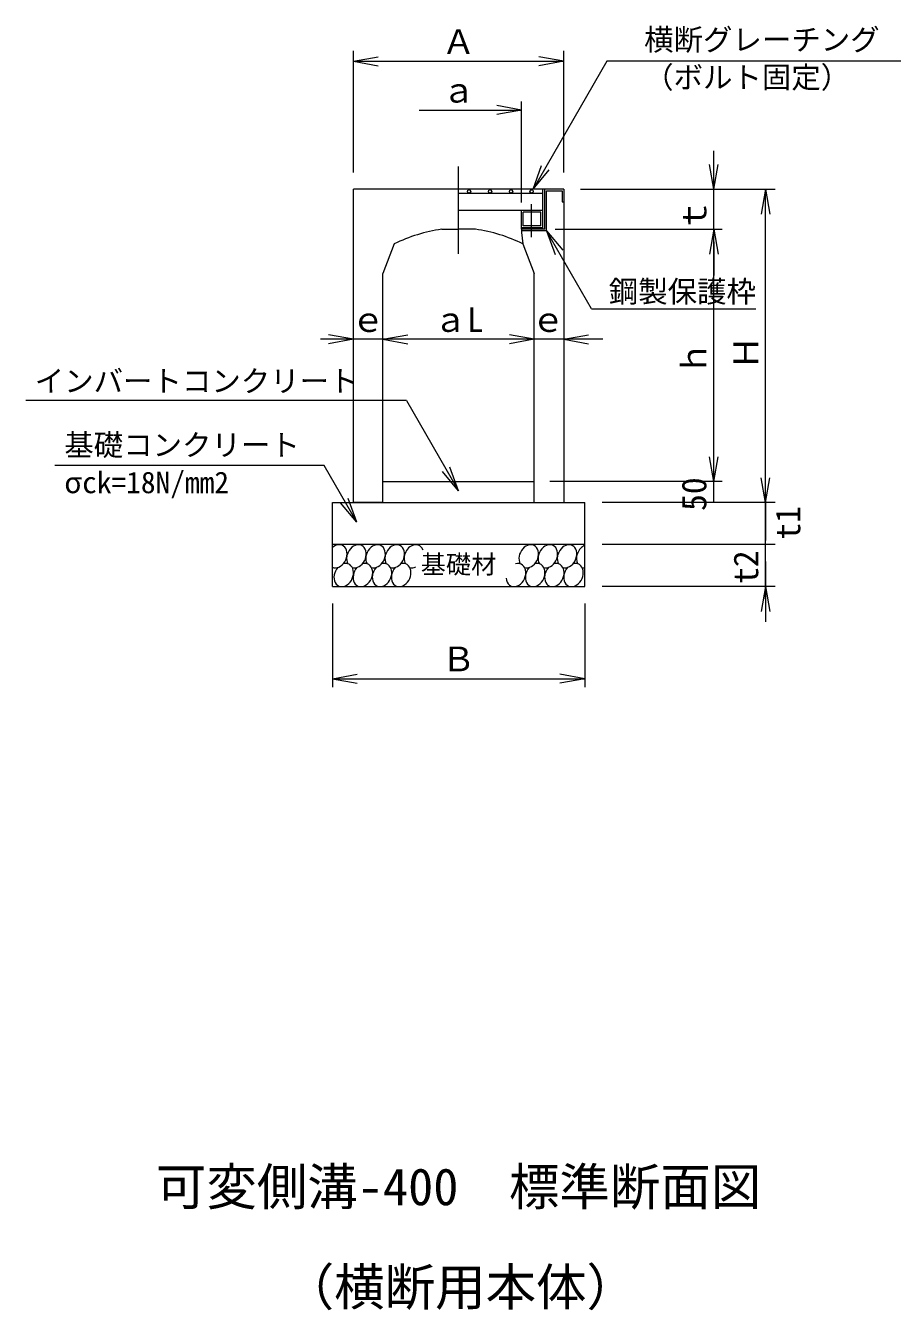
# Model space of a CAD drawing. Units: millimetres, scale not verified. Extents: x -9827 to 24783, y 2654 to 14130.
# Drawn here: x 6449 to 8509, y 9118 to 12173 of the extents above; entities that cross this region are included whole.
import ezdxf
from ezdxf.enums import TextEntityAlignment as Align

# ---------------------------------------------------------------- set-up
doc = ezdxf.new("R2010")
doc.units = ezdxf.units.MM
doc.header["$LTSCALE"] = 20
doc.layers.add('Layer1', color=4, linetype='Continuous', lineweight=18)
doc.styles.add('ＭＳ ゴシック-5.0-0.0', font='')
doc.styles.get('ＭＳ ゴシック-5.0-0.0').set_extended_font_data('ＭＳ ゴシック-5.0-0.0')

msp = doc.modelspace()

# ---------------------------------------------------------------- linework, layer by layer
at = {"layer": 'Layer1'}
for p, q in [((7228.12, 11824.25), (7228.12, 12113.96)), ((7228.12, 12088.69), (7287.21, 12099.11)), ((7728.12, 12088.69), (7669.03, 12099.11)), ((7728.12, 11824.25), (7728.12, 12113.96)), ((7228.12, 12088.69), (7287.21, 12078.27)), ((7228.12, 12088.69), (7728.12, 12088.69)), ((7830.94, 12088.69), (7655.17, 11784.25)), ((7728.12, 12088.69), (7669.03, 12078.27)), ((8582.97, 12088.69), (7830.94, 12088.69)), ((7628.12, 11972.82), (7569.03, 11983.24)), ((7628.12, 11753.16), (7628.12, 11992.82)), ((7384.8, 11972.82), (7628.12, 11972.82)), ((7628.12, 11972.82), (7569.03, 11962.4)), ((8084.91, 11659.25), (8084.91, 11875.45)), ((7478.12, 11630.97), (7478.12, 11838.43)), ((7655.17, 11784.25), (7675.7, 11840.63)), ((7655.17, 11784.25), (7693.74, 11830.21)), ((8084.91, 11784.25), (8074.5, 11843.34)), ((8084.91, 11784.25), (8095.33, 11843.34)), ((7228.12, 11039.25), (7228.12, 11784.25)), ((7728.12, 11784.25), (7228.12, 11784.25)), ((7678.12, 11774.25), (7478.12, 11774.25)), ((7678.12, 11689.25), (7678.12, 11784.25)), ((7683.12, 11689.25), (7683.12, 11784.25)), ((7687.12, 11780.25), (7724.12, 11780.25)), ((7687.12, 11685.25), (7687.12, 11780.25)), ((7724.12, 11780.25), (7724.12, 11754.25)), ((7728.12, 11784.25), (7728.12, 11039.25)), ((7768.12, 11784.25), (8231.08, 11784.25)), ((8208.13, 11784.25), (8197.71, 11725.16)), ((8208.13, 11784.25), (8218.55, 11725.16)), ((8208.13, 10809.25), (8208.13, 11784.25)), ((7478.12, 11734.25), (7678.12, 11734.25)), ((7628.12, 11689.25), (7628.12, 11734.25)), ((7651.62, 11670.49), (7651.62, 11748.62)), ((7724.12, 11754.25), (7728.12, 11754.25)), ((7674.12, 11730.25), (7632.12, 11730.25)), ((7632.12, 11697.25), (7632.12, 11730.25)), ((7674.12, 11697.25), (7674.12, 11730.25)), ((7438.12, 11689.25), (7478.12, 11689.25)), ((7518.12, 11689.25), (7478.12, 11689.25)), ((7628.12, 11693.25), (7678.12, 11693.25)), ((7628.12, 11689.25), (7628.12, 11681.48)), ((7683.12, 11689.25), (7628.12, 11689.25)), ((7687.12, 11685.25), (7628.12, 11685.25)), ((7628.12, 11681.48), (7631.12, 11654.25)), ((7674.12, 11697.25), (7632.12, 11697.25)), ((7687.12, 11685.25), (7725.69, 11639.29)), ((7687.12, 11685.25), (7707.64, 11628.87)), ((7793.97, 11500.19), (7687.12, 11685.25)), ((7707.77, 11689.25), (8104.91, 11689.25)), ((8084.91, 11689.25), (8074.5, 11630.16)), ((8084.91, 11689.25), (8074.5, 11630.16)), ((8084.91, 11689.25), (8074.5, 11630.16)), ((8084.91, 11689.25), (8095.33, 11630.16)), ((8084.91, 11689.25), (8095.33, 11630.16)), ((8084.91, 11689.25), (8095.33, 11630.16)), ((7325.12, 11654.25), (7298.12, 11584.25)), ((7631.12, 11654.25), (7658.12, 11584.25)), ((8084.91, 11659.25), (8084.91, 11579.25)), ((8084.91, 11039.25), (8084.91, 11659.25)), ((7298.12, 11039.25), (7298.12, 11584.25)), ((7658.12, 11039.25), (7658.12, 11584.25)), ((7793.97, 11500.19), (8185.24, 11500.19)), ((7820.89, 11427.45), (7149.78, 11427.45)), ((7228.12, 11427.45), (7169.03, 11437.87)), ((7228.12, 11427.45), (7169.03, 11417.03)), ((7298.12, 11427.45), (7357.21, 11437.87)), ((7298.12, 11427.45), (7357.21, 11437.87)), ((7298.12, 11427.45), (7357.21, 11417.03)), ((7298.12, 11427.45), (7357.21, 11417.03)), ((7658.12, 11427.45), (7599.03, 11437.87)), ((7658.12, 11427.45), (7599.03, 11437.87)), ((7658.12, 11427.45), (7599.03, 11417.03)), ((7658.12, 11427.45), (7599.03, 11417.03)), ((7728.12, 11427.45), (7787.21, 11437.87)), ((7728.12, 11427.45), (7787.21, 11417.03)), ((7354.36, 11281.58), (6448.88, 11281.58)), ((7354.36, 11281.58), (7478.12, 11067.22)), ((8084.91, 11089.25), (8084.91, 11169.25)), ((7158.28, 11127.19), (6518.28, 11127.19)), ((7236.15, 10992.3), (7158.28, 11127.19)), ((7478.12, 11067.22), (7457.6, 11123.6)), ((8084.91, 11089.25), (8074.5, 11148.34)), ((8084.91, 11089.25), (8074.5, 11148.34)), ((8084.91, 11089.25), (8095.33, 11148.34)), ((8084.91, 11089.25), (8095.33, 11148.34)), ((7478.12, 11067.22), (7439.56, 11113.18)), ((8208.13, 11039.25), (8197.71, 11098.34)), ((8208.13, 11039.25), (8218.55, 11098.34)), ((7298.12, 11089.25), (7658.12, 11089.25)), ((8104.91, 11089.25), (7695.51, 11089.25)), ((8084.91, 11039.25), (8084.91, 11089.25)), ((7178.12, 11039.25), (7778.12, 11039.25)), ((7178.12, 10839.25), (7178.12, 11039.25)), ((7236.15, 10992.3), (7197.59, 11038.26)), ((7236.15, 10992.3), (7215.63, 11048.68)), ((7298.12, 11039.25), (7228.12, 11039.25)), ((7658.12, 11039.25), (7728.12, 11039.25)), ((7778.12, 10839.25), (7778.12, 11039.25)), ((8231.08, 11039.25), (7819.95, 11039.25)), ((8208.13, 11039.25), (8208.13, 10949.25)), ((7778.12, 10939.25), (7178.12, 10939.25)), ((8231.08, 10939.25), (7819.95, 10939.25)), ((8208.13, 10899.25), (8208.13, 10819.25)), ((8208.13, 10899.25), (8208.13, 10799.25)), ((8208.13, 10899.25), (8208.13, 10819.25)), ((7178.12, 10839.25), (7778.12, 10839.25)), ((8231.08, 10839.25), (7819.95, 10839.25)), ((8208.13, 10839.25), (8197.71, 10780.16)), ((8208.13, 10839.25), (8218.55, 10780.16)), ((8208.13, 10839.25), (8208.13, 10755.59)), ((7178.12, 10799.25), (7178.12, 10600.28)), ((7778.12, 10799.25), (7778.12, 10600.28)), ((7178.12, 10620.28), (7237.21, 10630.7)), ((7178.12, 10620.28), (7778.12, 10620.28)), ((7178.12, 10620.28), (7237.21, 10609.87)), ((7778.12, 10620.28), (7719.03, 10630.7)), ((7778.12, 10620.28), (7719.03, 10609.87))]:
    msp.add_line(p, q, dxfattribs=at)
for centre in [(7503.12, 11779.25), (7553.12, 11779.25), (7603.12, 11779.25), (7651.62, 11779.25)]:
    msp.add_circle(centre, 4, dxfattribs=at)
for centre, start, end in [((7489.73, 11322.73), 98.01419, 116.40493), ((7466.52, 11322.73), 63.59507, 81.98581)]:
    msp.add_arc(centre, 370.13, start, end, dxfattribs=at)
for centre, start_param, end_param in [((7189.75, 10911.43), 3.1641089, 7.3535633), ((7235.27, 10911.43), 3.2518953, 8.9063261), ((7280.8, 10911.43), 3.2518953, 8.9063261), ((7326.32, 10911.43), 3.2518953, 8.9063261), ((7371.84, 10911.43), 5.610227, 8.9063261), ((7644.99, 10911.43), 3.2518953, 8.9063261), ((7690.51, 10911.43), 3.2518953, 8.9063261), ((7736.04, 10911.43), 3.2518953, 8.9063261), ((7781.56, 10911.43), 0.6949414, 2.6231408), ((7205.13, 10866.76), 1.1965976, 6.8860585), ((7250.65, 10866.76), 1.1965976, 6.8860585), ((7296.17, 10866.76), 1.1965976, 6.8860585), ((7341.7, 10866.76), 1.1965976, 6.8860585), ((7371.84, 10911.43), 3.2518953, 3.8893366), ((7614.84, 10866.76), 2.1791837, 6.8860585), ((7660.37, 10866.76), 1.1965976, 6.8860585), ((7705.89, 10866.76), 1.1965976, 6.8860585), ((7751.41, 10866.76), 1.1965976, 6.8860585), ((7781.56, 10911.43), 3.2518953, 3.5395455)]:
    msp.add_ellipse(centre, major_axis=(12.08, 25.9), ratio=0.766667, start_param=start_param, end_param=end_param, dxfattribs=at)

# ---------------------------------------------------------------- texts
at = {"layer": 'Layer1', "color": 7, "style": 'ＭＳ ゴシック-5.0-0.0'}
for s, height, p in [('Ａ', 58.65, (7478.12, 12088.69)), ('ａ', 58.65, (7478.12, 11972.82)), ('ｅ', 58.65, (7262.8, 11427.45)), ('ａL', 58.65, (7478.12, 11427.45)), ('ｅ', 58.65, (7690.87, 11427.45)), ('基礎材', 43.99, (7478.12, 10857.09)), ('Ｂ', 58.65, (7478.12, 10620.28))]:
    msp.add_text(s, height=height, dxfattribs=at).set_placement(p, align=Align.BOTTOM_CENTER)
for s, p in [('横断グレーチング', (7919.33, 12099.17)), ('（ボルト固定）', (7919.33, 12009.58)), ('鋼製保護枠', (7835.24, 11500.19)), ('インバートコンクリート', (6470.3, 11287.15)), ('基礎コンクリート', (6540.65, 11135.13)), ('σck=18N/mm2', (6540.65, 11046.11))]:
    msp.add_text(s, height=51.32, dxfattribs=at).set_placement(p, align=Align.BOTTOM_LEFT)
for s, p in [('ｔ', (8084.91, 11721.75)), ('ｈ', (8084.91, 11382.36)), ('Ｈ', (8208.13, 11395.26)), ('50', (8084.91, 11059.25)), ('t1', (8308.19, 10990.62)), ('t2', (8208.13, 10885.56))]:
    msp.add_text(s, height=58.65, rotation=90, dxfattribs=at).set_placement(p, align=Align.BOTTOM_CENTER)
for s, p in [('可変側溝-400\u3000標準断面図', (7478.12, 9456.03)), ('（横断用本体）', (7482.34, 9217.59))]:
    msp.add_text(s, height=87.98, dxfattribs=at).set_placement(p, align=Align.TOP_CENTER)

doc.saveas('drawing.dxf')
